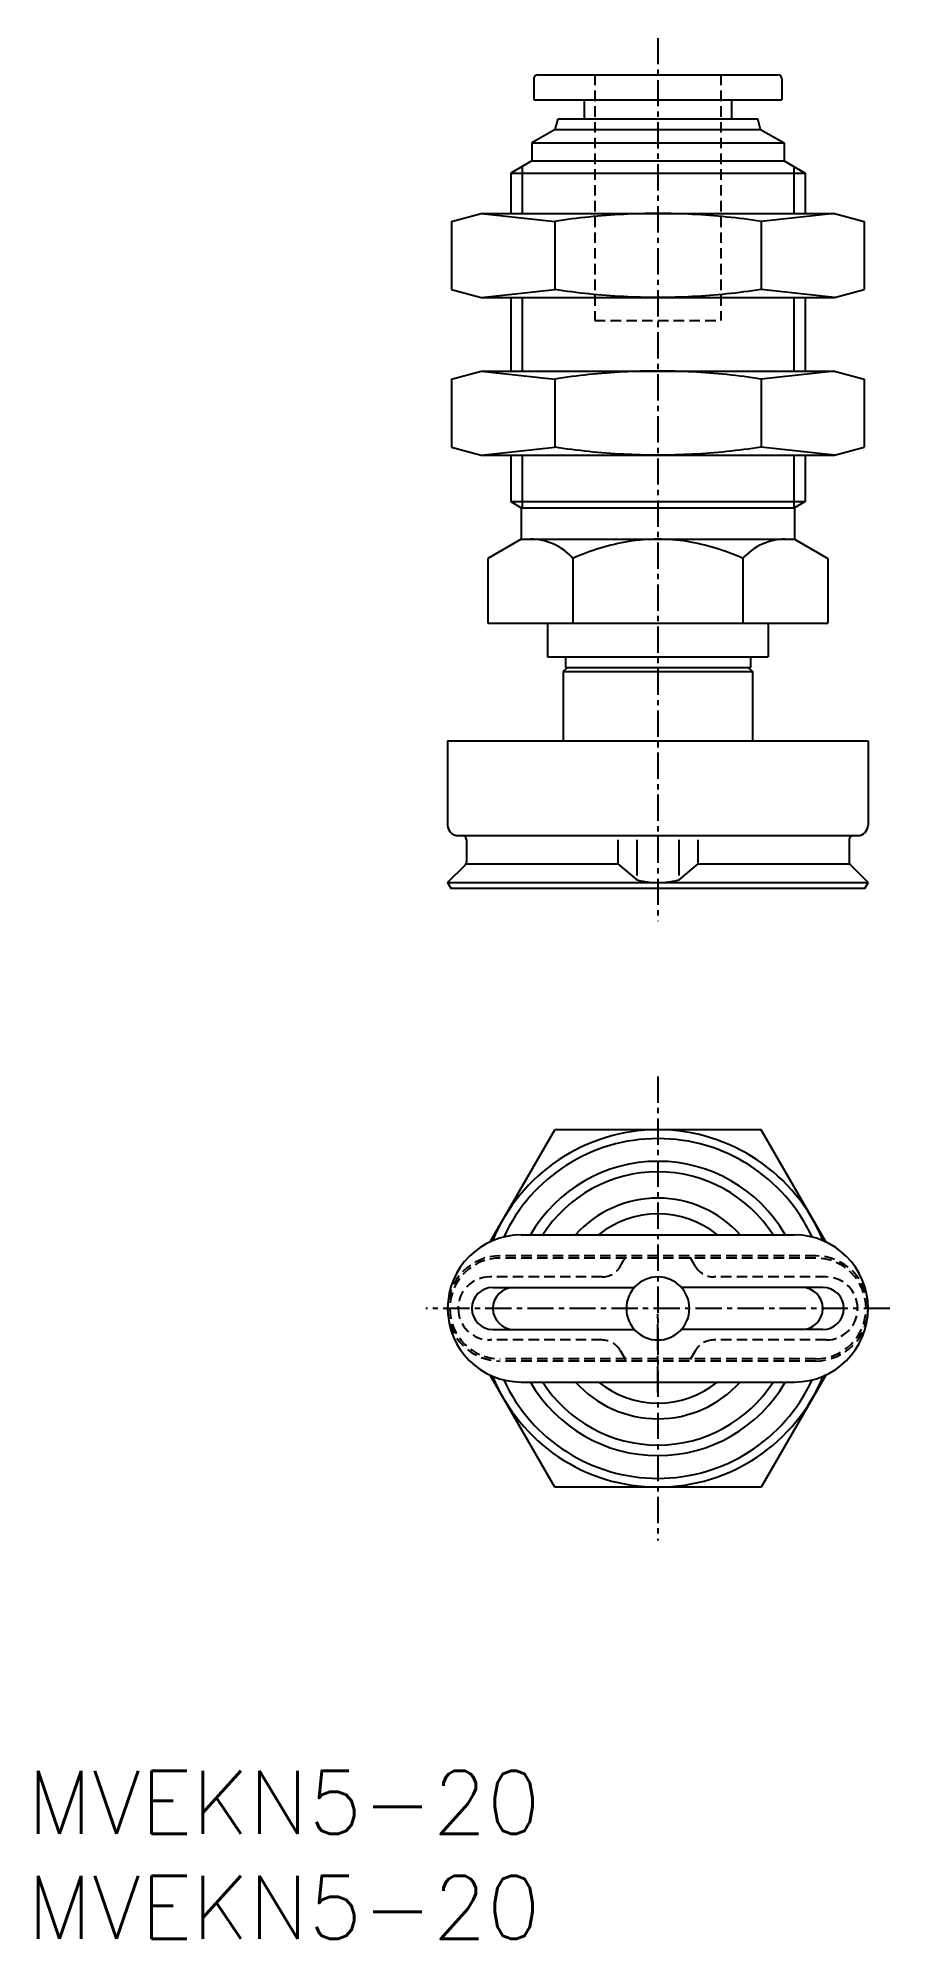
# Model space of a CAD drawing. Extents: x 0.5 to 41, y 0 to 90.4.
import ezdxf

# ---------------------------------------------------------------- set-up
doc = ezdxf.new("R2010")
doc.units = 0
doc.linetypes.add('CENTER', pattern=[2, 1.25, -0.25, 0.25, -0.25])
doc.linetypes.add('DASHED', pattern=[0.75, 0.5, -0.25])
doc.layers.get('0').update_dxf_attribs({"linetype": 'CONTINUOUS'})
doc.layers.add('CENTER', color=1, linetype='CENTER')
doc.styles.get("Standard").update_dxf_attribs({"font": 'txt.shx'})

# ---------------------------------------------------------------- blocks, each defined once
blk = doc.blocks.new('*U10')
at = {"color": 7, "linetype": 'CONTINUOUS'}
blk.add_text('MVEKN5-20', height=3, dxfattribs=at).set_placement((0, 0))
blk = doc.blocks.new('*U11')
at = {"color": 7, "linetype": 'CONTINUOUS'}
blk.add_text('MVEKN5-20', height=3, dxfattribs=at).set_placement((0, 5))

msp = doc.modelspace()

# ---------------------------------------------------------------- linework, layer by layer
at = {"color": 7, "linetype": 'CONTINUOUS'}
for p, q in [((24.3, 88.7), (35.7, 88.7)), ((24.1, 88.5), (24.1, 87.5)), ((35.9, 88.5), (35.9, 87.5)), ((24.1, 87.5), (35.9, 87.5)), ((26.5, 87.5), (26.5, 86.6)), ((33.5, 87.5), (33.5, 86.6)), ((25.116, 86.1), (24, 85.456)), ((25.116, 86.1), (25.25, 86.6)), ((25.116, 86.1), (34.884, 86.1)), ((25.25, 86.6), (34.75, 86.6)), ((34.884, 86.1), (34.75, 86.6)), ((34.884, 86.1), (36, 85.456)), ((24, 85.456), (24, 84.6)), ((24, 85.456), (36, 85.456)), ((36, 85.456), (36, 84.6)), ((24, 84.6), (23, 84.023)), ((23.541, 84.335), (23.541, 82.1)), ((24, 84.6), (36, 84.6)), ((36, 84.6), (37, 84.023)), ((36.459, 84.335), (36.459, 82.1)), ((23, 84.023), (23, 82.1)), ((23, 84.023), (37, 84.023)), ((37, 84.023), (37, 82.1)), ((20.185, 81.721), (21.6, 82.1)), ((20.185, 81.721), (20.185, 78.479)), ((21.6, 82.1), (38.4, 82.1)), ((25.093, 81.721), (25.093, 78.479)), ((34.907, 81.721), (34.907, 78.479)), ((38.4, 82.1), (39.815, 81.721)), ((39.815, 81.721), (39.815, 78.479)), ((20.185, 78.479), (21.6, 78.1)), ((21.6, 78.1), (38.4, 78.1)), ((23, 78.1), (23, 74.6)), ((23.541, 78.1), (23.541, 74.6)), ((36.459, 78.1), (36.459, 74.6)), ((37, 78.1), (37, 74.6)), ((38.4, 78.1), (39.815, 78.479)), ((20.185, 74.221), (21.6, 74.6)), ((20.185, 74.221), (20.185, 70.979)), ((21.6, 74.6), (38.4, 74.6)), ((25.093, 74.221), (25.093, 70.979)), ((34.907, 74.221), (34.907, 70.979)), ((38.4, 74.6), (39.815, 74.221)), ((39.815, 74.221), (39.815, 70.979)), ((20.185, 70.979), (21.6, 70.6)), ((21.6, 70.6), (38.4, 70.6)), ((23, 70.6), (23, 68.389)), ((23.541, 70.6), (23.541, 68.1)), ((36.459, 70.6), (36.459, 68.1)), ((37, 70.6), (37, 68.389)), ((38.4, 70.6), (39.815, 70.979)), ((23, 68.389), (37, 68.389)), ((23, 68.389), (23.5, 68.1)), ((23.5, 68.1), (23.5, 66.6)), ((23.5, 68.1), (36.5, 68.1)), ((37, 68.389), (36.5, 68.1)), ((36.5, 68.1), (36.5, 66.6)), ((23.5, 66.6), (21.917, 65.686)), ((23.5, 66.6), (36.5, 66.6)), ((36.5, 66.6), (38.083, 65.686)), ((21.917, 65.686), (21.917, 62.6)), ((25.959, 65.686), (25.959, 62.6)), ((34.041, 65.686), (34.041, 62.6)), ((38.083, 65.686), (38.083, 62.6)), ((21.917, 62.6), (38.083, 62.6)), ((24.75, 62.6), (24.75, 61)), ((35.25, 62.6), (35.25, 61)), ((24.75, 61), (35.25, 61)), ((25.6, 61), (25.6, 60.5)), ((34.4, 61), (34.4, 60.5)), ((25.7, 60.5), (25.5, 60.3)), ((25.5, 60.3), (34.5, 60.3)), ((25.5, 60.3), (25.5, 57)), ((25.6, 60.5), (34.4, 60.5)), ((34.3, 60.5), (34.5, 60.3)), ((34.5, 60.3), (34.5, 57)), ((20, 57), (40, 57)), ((20, 57), (20, 53)), ((40, 57), (40, 53)), ((20.5, 52.5), (39.5, 52.5)), ((20.9, 52.3), (20.9, 51.243)), ((28.1, 52.3), (28.1, 51.16)), ((29, 52.3), (29, 50.604)), ((31, 52.3), (31, 50.604)), ((31.9, 52.3), (31.9, 51.16)), ((39.1, 52.3), (39.1, 51.243)), ((20, 50.26), (20.841, 51.101)), ((20.9, 51.16), (28.1, 51.16)), ((28.1, 51.16), (29, 50.395)), ((31.9, 51.16), (31, 50.395)), ((31.9, 51.16), (39.1, 51.16)), ((40, 50.26), (39.159, 51.101)), ((20, 50.26), (40, 50.26)), ((20, 50.26), (20.15, 50)), ((20.15, 50), (39.85, 50)), ((40, 50.26), (39.85, 50)), ((22.015, 33.169), (25.093, 38.5)), ((34.907, 38.5), (25.093, 38.5)), ((37.985, 33.169), (34.907, 38.5)), ((23.5, 33.5), (36.5, 33.5)), ((25.093, 21.5), (22.015, 26.831)), ((23.5, 26.5), (36.5, 26.5)), ((37.985, 26.831), (34.907, 21.5)), ((34.907, 21.5), (25.093, 21.5))]:
    msp.add_line(p, q, dxfattribs=at)
at = {"color": 3, "linetype": 'DASHED'}
for p, q in [((27, 88.7), (27, 77)), ((33, 88.7), (33, 77)), ((27, 77), (33, 77)), ((37.5, 32.5), (22.5, 32.5)), ((37.5, 32.4), (22.5, 32.4)), ((28.211, 32), (28.5, 32.5)), ((31.789, 32), (31.5, 32.5)), ((27.345, 31.5), (22, 31.5)), ((38, 31.5), (32.655, 31.5)), ((27.345, 28.5), (22, 28.5)), ((38, 28.5), (32.655, 28.5)), ((37.5, 27.6), (22.5, 27.6)), ((37.5, 27.5), (22.5, 27.5)), ((28.211, 28), (28.5, 27.5)), ((31.789, 28), (31.5, 27.5))]:
    msp.add_line(p, q, dxfattribs=at)
at = {"color": 3, "linetype": 'CONTINUOUS'}
for p, q in [((22.15, 31), (28.882, 31)), ((37.85, 31), (31.118, 31)), ((22.15, 29), (28.882, 29)), ((37.85, 29), (31.118, 29))]:
    msp.add_line(p, q, dxfattribs=at)
at = {"color": 7, "linetype": 'CONTINUOUS'}
for points in [[(21.6, 82.1), (23.346, 81.91), (25.093, 81.721)], [(38.4, 82.1), (36.654, 81.91), (34.907, 81.721)], [(21.6, 78.1), (23.346, 78.29), (25.093, 78.479)], [(38.4, 78.1), (36.654, 78.29), (34.907, 78.479)], [(21.6, 74.6), (23.346, 74.41), (25.093, 74.221)], [(38.4, 74.6), (36.654, 74.41), (34.907, 74.221)], [(21.6, 70.6), (23.346, 70.79), (25.093, 70.979)], [(38.4, 70.6), (36.654, 70.79), (34.907, 70.979)]]:
    msp.add_lwpolyline(points, dxfattribs=at)
for points in [[(34.907, 81.721, 0.025379), (31.643, 82.057, 0.025956), (28.358, 82.057, 0.025382), (25.093, 81.721)], [(34.907, 78.479, -0.025379), (31.643, 78.143, -0.025956), (28.358, 78.143, -0.025382), (25.093, 78.479)], [(34.907, 74.221, 0.025379), (31.643, 74.557, 0.025956), (28.358, 74.557, 0.025382), (25.093, 74.221)], [(34.907, 70.979, -0.025379), (31.643, 70.643, -0.025956), (28.358, 70.643, -0.025382), (25.093, 70.979)], [(34.041, 65.686, 0.067071), (31.385, 66.49, 0.079618), (28.613, 66.49, 0.067028), (25.959, 65.686)], [(29.001, 50.396, 0.017322), (29.115, 50.364, 0.017322), (29.234, 50.337, 0.017322), (29.356, 50.314, 0.017322), (29.481, 50.295, 0.017322), (29.609, 50.28, 0.017322), (29.739, 50.269, 0.017322), (29.87, 50.262, 0.017322), (30.001, 50.26, 0.017322), (30.133, 50.262, 0.017322), (30.264, 50.268, 0.017322), (30.393, 50.279, 0.017322), (30.521, 50.294, 0.017322), (30.646, 50.313, 0.017322), (30.768, 50.336, 0.017322), (30.887, 50.363, 0.017322), (31.001, 50.394, -1)]]:
    msp.add_lwpolyline(points, format="xyb", dxfattribs=at)
for centre, radius, start, end in [((24.3, 88.5), 0.2, 90, 180), ((35.7, 88.5), 0.2, 0, 90), ((23.938, 63.909), 2.691, 41.3295, 90), ((36.062, 63.909), 2.691, 90, 138.67051), ((20.5, 53), 0.5, 180, 270), ((20.7, 52.3), 0.2, 0, 90), ((39.3, 52.3), 0.2, 90, 180), ((39.5, 53), 0.5, 270, 0), ((20.7, 51.243), 0.2, 315, 0), ((39.3, 51.243), 0.2, 180, 225), ((30, 30), 8.5, 22.28042, 157.71958), ((30, 30), 8.083, 24.86986, 155.13014), ((30, 30), 7, 30.00005, 149.99995), ((30, 30), 6.5, 32.57897, 147.42103), ((30, 30), 5.25, 41.81031, 138.18969), ((30, 30), 4.5, 51.05756, 128.94244), ((23.5, 30), 3.5, 90, 180), ((36.5, 30), 3.5, 0, 90), ((30, 30), 1.5, 0, 180), ((23.5, 30), 3.5, 180, 270), ((30, 30), 1.5, 180, 0), ((36.5, 30), 3.5, 270, 0), ((30, 30), 8.5, 202.28042, 337.71958), ((30, 30), 8.083, 204.86986, 335.13014), ((30, 30), 7, 210.00005, 329.99995), ((30, 30), 6.5, 212.57897, 327.42103), ((30, 30), 5.25, 221.81031, 318.18969), ((30, 30), 4.5, 231.05756, 308.94244)]:
    msp.add_arc(centre, radius, start, end, dxfattribs=at)
at = {"color": 3, "linetype": 'DASHED'}
for centre, radius, start, end in [((22.5, 30), 2.5, 90, 180), ((22.5, 30), 2.4, 90, 180), ((27.345, 32.5), 1, 270, 330), ((32.655, 32.5), 1, 210, 270), ((37.5, 30), 2.5, 0, 90), ((37.5, 30), 2.4, 0, 90), ((22, 30), 1.5, 90, 180), ((38, 30), 1.5, 0, 90), ((22.5, 30), 2.5, 180, 270), ((22.5, 30), 2.4, 180, 270), ((22, 30), 1.5, 180, 270), ((37.5, 30), 2.5, 270, 0), ((37.5, 30), 2.4, 270, 0), ((38, 30), 1.5, 270, 0), ((27.345, 27.5), 1, 30, 90), ((32.655, 27.5), 1, 90, 150)]:
    msp.add_arc(centre, radius, start, end, dxfattribs=at)
at = {"color": 3, "linetype": 'CONTINUOUS'}
for centre, start, end in [((22.15, 30), 90, 180), ((23.15, 30), 90, 180), ((36.85, 30), 0, 90), ((37.85, 30), 0, 90), ((22.15, 30), 180, 270), ((23.15, 30), 180, 270), ((36.85, 30), 270, 0), ((37.85, 30), 270, 0)]:
    msp.add_arc(centre, 1, start, end, dxfattribs=at)
at = {"color": 7, "linetype": 'CONTINUOUS'}
msp.add_point((39.85, 50), dxfattribs=at)
at = {"layer": 'CENTER', "color": 1, "linetype": 'CENTER'}
for p, q in [((30, 90.447), (30, 48.43)), ((30, 41.04), (30, 18.96)), ((41.04, 30), (18.96, 30)), ((30, 26), (30, 30))]:
    msp.add_line(p, q, dxfattribs=at)

# ---------------------------------------------------------------- block references
at = {"color": 7, "linetype": 'CONTINUOUS'}
for name in ['*U11', '*U10']:
    msp.add_blockref(name, (0, 0), dxfattribs=at)

doc.saveas('drawing.dxf')
